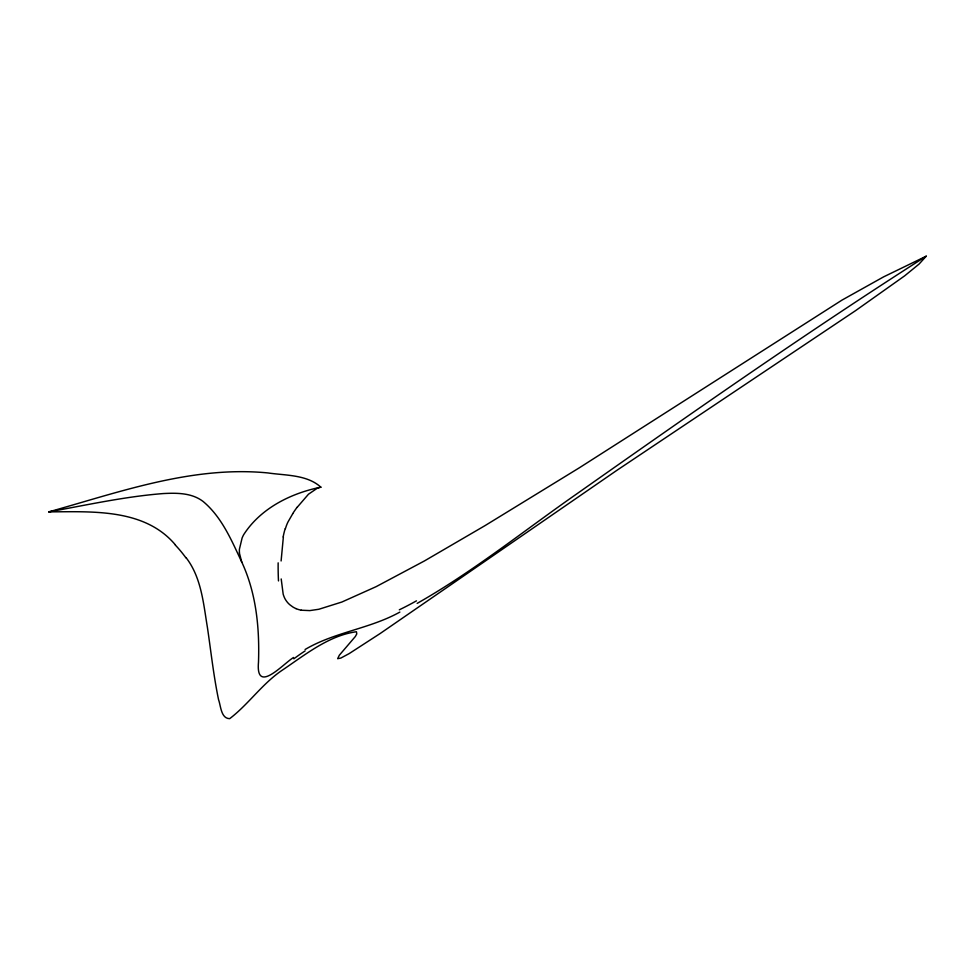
<?xml version="1.0" encoding="UTF-8"?>
<svg xmlns="http://www.w3.org/2000/svg" width="975" height="975" viewBox="0 0 975 975"><rect width="100%" height="100%" fill="white"/><g stroke="black" fill="none" stroke-linecap="round" stroke-linejoin="round"><path stroke-width="1.46" d="M281.105 560.966L283.372 536.872M186.018 557.578C201.411 577.432 203.434 603.586 207.419 627.473C210.99 651.556 213.598 675.821 218.558 699.684C220.85 705.839 220.911 718.551 229.686 718.66C248.747 704.145 262.726 682.975 283.189 669.569C305.577 654.408 329.245 635.383 356.448 631.739L356.765 633.945L355.363 636.48L339.324 655.237L337.667 658.686L340.836 658.064L349.148 653.616L380.165 633.518L616.797 470.389L855.55 310.659L904.617 275.876L919.023 264.115L926.25 256.181L883.679 276.827L841.973 300.117L579.43 467.744L485.038 525.61L424.369 560.978L376.106 586.67L341.872 602.026L318.849 609.265L309.806 610.594L301.263 610.216M285.407 528.657L286.333 525.878A26.557 15.125 -59.4 0 1 287.954 522.027L292.744 513.703M297.082 507.427L308.49 494.203L317.168 488.304A32.65 18.805 -59.5 0 1 320.86 487.183C307.027 474.52 285.468 475.532 267.906 472.936C192.697 465.562 119.998 491.948 48.75 511.875C91.967 511.704 144.678 508.219 175.427 544.928M293.548 657.491C283.152 663.78 255.523 695.102 258.497 662.11C259.642 627.571 256.206 592.276 241.13 560.722C231.185 539.541 221.508 516.835 203.166 501.516C191.856 492.777 176.755 492.838 163.166 493.569C124.617 496.58 86.751 505.062 48.75 511.875M305.077 649.508C334.449 632.08 369.903 628.777 399.847 612.093M926.25 256.181C807.727 331.768 692.506 412.437 577.566 493.326C524.392 530.376 473.643 571.35 417.154 603.391M320.897 487.171C290.903 493.24 260.715 508.219 243.75 534.568A17.916 10.347 -60 0 0 242.105 538.005L239.411 549.217A30.054 21.925 -50 0 0 239.46 552.837M296.083 608.644L295.193 608.242A84.374 46.983 -60.1 0 1 292.744 606.901L289.953 604.853A58.658 32.699 -59.7 0 1 284.993 598.772A53.32 30.03 -58.9 0 1 283.164 594.116L281.202 578.955M241.739 562.124L239.363 552.874M293.841 658.82A117.085 58.183 -46.5 0 1 305.138 650.898M292.671 513.654A85.556 48.994 -59.4 0 1 297.022 507.353M283.152 536.945A59.621 33.906 -59.4 0 1 285.163 528.694M278.484 580.917A315.51 170.625 -61.2 0 1 278.155 562.843M301.275 610.192A72.382 40.316 -60.5 0 1 296.083 608.644M416.459 600.844A550.107 386.965 -89.6 0 1 399.311 609.814M175.329 545.086A290.867 171.966 -66.3 0 1 185.872 557.785"/></g></svg>
